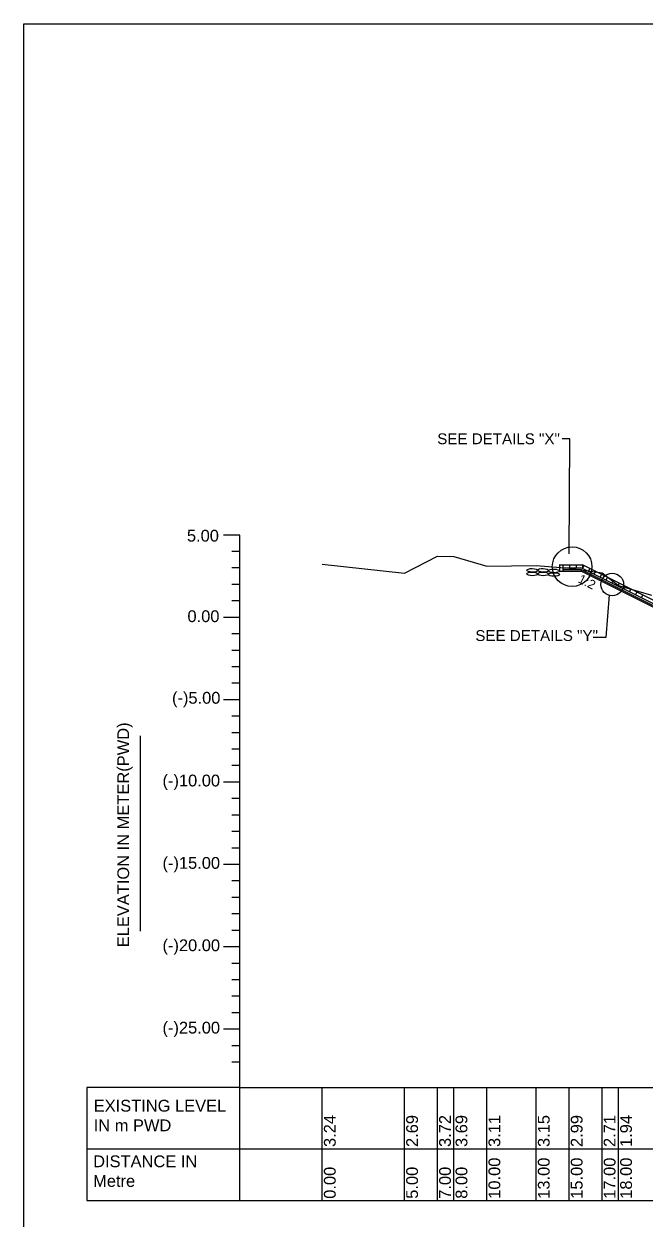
# Model space of a CAD drawing. Header units: inches. Extents: x 89000 to 1304432, y -10828 to 220529.
# Drawn here: x 1168517 to 1172292, y 149223 to 156478 of the extents above; entities that cross this region are included whole.
import ezdxf

# ---------------------------------------------------------------- set-up
doc = ezdxf.new("R2010")
doc.units = ezdxf.units.IN
doc.header["$LTSCALE"] = 7
doc.header["$MEASUREMENT"] = 0
doc.layers.add('LINE', color=7, linetype='Continuous')
doc.styles.get("Standard").update_dxf_attribs({"font": 'arial.ttf'})
doc.dimstyles.get("Standard").update_dxf_attribs({"dimtxt": 0.18, "dimasz": 0.18, "dimexe": 0.18, "dimexo": 0.0625, "dimgap": 0.09, "dimtad": 0, "dimtih": 1, "dimtoh": 1, "dimdec": 4, "dimzin": 0, "dimdsep": 46, "dimtxsty": 'Standard', "dimcen": 0.09, "dimadec": 0, "dimazin": 0, "dimtfac": 1, "dimtdec": 4, "dimtofl": 0, "dimtmove": 0, "dimatfit": 3, "dimfxl": 1, "dimtolj": 1, "dimtzin": 0, "dimarcsym": 0})

msp = doc.modelspace()

# ---------------------------------------------------------------- linework, layer by layer
at = {"color": 0, "lineweight": -2}
for p, q in [((1169830.3462, 153375.01964), (1169730.3462, 153375.01964)), ((1169830.3462, 149335.77927), (1169830.3462, 153375.01964)), ((1169830.3462, 153275.01964), (1169780.3462, 153275.01964)), ((1169830.3462, 153175.01964), (1169780.3462, 153175.01964)), ((1169830.3462, 153075.01964), (1169780.3462, 153075.01964)), ((1169830.3462, 152975.01964), (1169780.3462, 152975.01964)), ((1169830.3462, 152875.01964), (1169730.3462, 152875.01964)), ((1169830.3462, 152775.01964), (1169780.3462, 152775.01964)), ((1169830.3462, 152675.01964), (1169780.3462, 152675.01964)), ((1169830.3462, 152575.01964), (1169780.3462, 152575.01964)), ((1169830.3462, 152475.01964), (1169780.3462, 152475.01964)), ((1169830.3462, 152375.01964), (1169730.3462, 152375.01964)), ((1169830.3462, 152275.01964), (1169780.3462, 152275.01964)), ((1169830.3462, 152175.01964), (1169780.3462, 152175.01964)), ((1169830.3462, 152075.01964), (1169780.3462, 152075.01964)), ((1169830.3462, 151975.01964), (1169780.3462, 151975.01964)), ((1169830.3462, 151875.01964), (1169730.3462, 151875.01964)), ((1169830.3462, 151775.01964), (1169780.3462, 151775.01964)), ((1169830.3462, 151675.01964), (1169780.3462, 151675.01964)), ((1169830.3462, 151575.01964), (1169780.3462, 151575.01964)), ((1169830.3462, 151475.01964), (1169780.3462, 151475.01964)), ((1169830.3462, 151375.01964), (1169730.3462, 151375.01964)), ((1169830.3462, 151275.01964), (1169780.3462, 151275.01964)), ((1169830.3462, 151175.01964), (1169780.3462, 151175.01964)), ((1169830.3462, 151075.01964), (1169780.3462, 151075.01964)), ((1169830.3462, 150975.01964), (1169780.3462, 150975.01964)), ((1169830.3462, 150875.01964), (1169730.3462, 150875.01964)), ((1169830.3462, 150775.01964), (1169780.3462, 150775.01964)), ((1169830.3462, 150675.01964), (1169780.3462, 150675.01964)), ((1169830.3462, 150575.01964), (1169780.3462, 150575.01964)), ((1169830.3462, 150475.01964), (1169780.3462, 150475.01964)), ((1169830.3462, 150375.01964), (1169730.3462, 150375.01964)), ((1169830.3462, 150275.01964), (1169780.3462, 150275.01964)), ((1169830.3462, 150175.01964), (1169780.3462, 150175.01964)), ((1169830.3462, 150020.77729), (1179430.3462, 150020.77729)), ((1170330.3462, 149335.77927), (1170330.3462, 150020.77729)), ((1170830.3462, 149335.77927), (1170830.3462, 150020.77729)), ((1171030.3462, 149335.77927), (1171030.3462, 150020.77729)), ((1171130.3462, 149335.77927), (1171130.3462, 150020.77729)), ((1171330.3462, 149335.77927), (1171330.3462, 150020.77729)), ((1171630.3462, 149335.77927), (1171630.3462, 150020.77729)), ((1171830.3462, 149335.77927), (1171830.3462, 150020.77729)), ((1172030.3462, 149335.77927), (1172030.3462, 150020.77729)), ((1172130.3462, 149335.77927), (1172130.3462, 150020.77729)), ((1168899.34273, 149650.01964), (1179430.3462, 149650.01964)), ((1168899.34273, 149335.77927), (1179430.3462, 149335.77927))]:
    msp.add_line(p, q, dxfattribs=at)
at = {"color": 0, "linetype": 'Continuous', "lineweight": -3, "ltscale": 0.5}
for p, q in [((1171769.36142, 153194.44318), (1171912.4042, 153194.44318)), ((1171772.4042, 153194.44318), (1171772.4042, 153154.44318)), ((1171792.4042, 153194.44318), (1171792.4042, 153154.44318)), ((1171912.4042, 153174.44318), (1171792.4042, 153174.44318)), ((1171905.32216, 153164.44318), (1171792.4042, 153164.44318)), ((1171832.4042, 153194.44318), (1171832.4042, 153174.44318)), ((1171872.4042, 153194.44318), (1171872.4042, 153174.44318)), ((1172411.85285, 152911.17783), (1171905.32216, 153164.44318)), ((1172416.52992, 152920.01964), (1171907.68284, 153174.44318)), ((1171911.80262, 153172.38329), (1171920.74689, 153190.27183)), ((1172430.17293, 152935.55881), (1171912.4042, 153194.44318)), ((1171912.4042, 153194.44318), (1171912.4042, 153174.44318)), ((1171947.57971, 153154.49475), (1171956.52398, 153172.38329)), ((1171907.70263, 153154.44318), (1171772.4042, 153154.44318)), ((1172401.85285, 152907.36807), (1171907.70263, 153154.44318)), ((1171983.3568, 153136.6062), (1171992.30107, 153154.49475)), ((1172019.13389, 153118.71766), (1172028.07816, 153136.6062)), ((1172054.91097, 153100.82911), (1172063.85525, 153118.71766)), ((1172090.68806, 153082.94057), (1172099.63233, 153100.82911)), ((1172126.46515, 153065.05203), (1172135.40942, 153082.94057)), ((1172162.24224, 153047.16348), (1172171.18651, 153065.05203)), ((1172198.01932, 153029.27494), (1172206.9636, 153047.16348)), ((1172233.79641, 153011.38639), (1172242.74068, 153029.27494)), ((1172269.5735, 152993.49785), (1172278.51777, 153011.38639))]:
    msp.add_line(p, q, dxfattribs=at)
msp.add_lwpolyline([(1170330.3462, 153199.11964), (1170830.3462, 153144.11964), (1171030.3462, 153247.11964), (1171130.3462, 153244.11964), (1171330.3462, 153185.51964), (1171630.3462, 153190.11964), (1171830.3462, 153174.11964), (1172030.3462, 153146.11964), (1172130.3462, 153069.11964), (1172330.3462, 153009.91964)], dxfattribs=at)
at = {"color": 0, "lineweight": -3, "ltscale": 0.5}
msp.add_lwpolyline([(1169830.3462, 150020.77729), (1168899.34273, 150020.77729), (1168899.34273, 149335.77927)], dxfattribs=at)
at = {"color": 0, "linetype": 'Continuous', "lineweight": -3, "ltscale": 0.5}
for centre, radius in [((1171848.53206, 153182.69878), 120.36184), ((1172092.43469, 153074.6495), 68.91404)]:
    msp.add_circle(centre, radius, dxfattribs=at)
for centre in [(1171606.35095, 153160.45165), (1171672.26579, 153160.75563), (1171738.39347, 153157.26692), (1171606.35095, 153138.83982), (1171672.62455, 153139.0533), (1171738.25245, 153135.47236)]:
    msp.add_ellipse(centre, major_axis=(-33.26735, 0.72971), ratio=0.3297157707, dxfattribs=at)
at = {"layer": 'LINE', "color": 0, "linetype": 'ByBlock', "lineweight": -3, "ltscale": 0.5}
msp.add_lwpolyline([(1168517.36364, 156477.65773), (1184966.66641, 156477.65773), (1184966.66641, 145150.5429), (1168517.36364, 145150.5429)], close=True, dxfattribs=at)

# ---------------------------------------------------------------- texts
at = {"color": 0, "linetype": 'Continuous', "lineweight": -3, "ltscale": 0.5}
msp.add_text('1:2', height=55, rotation=333.148158475, dxfattribs=at).set_placement((1171878.57174, 153090.43456))
at = {"color": 0, "lineweight": -2}
msp.add_text('ELEVATION IN METER(PWD)', height=71.5, rotation=90, dxfattribs=at).set_placement((1169156.70914, 150872.53745))
at = {"color": 0, "linetype": 'Continuous', "lineweight": -3, "ltscale": 0.5, "char_height": 65.8288233}
for s, insert, attachment_point in [('SEE DETAILS "X"', (1171029.03724, 153992.09806), 1), ('SEE DETAILS "Y"', (1172005.30193, 152797.59599), 3)]:
    msp.add_mtext(s, dxfattribs=dict(at, insert=insert, attachment_point=attachment_point))
at = {"color": 0, "lineweight": -2, "char_height": 71.5, "attachment_point": 1}
for s, insert, width in [('5.00', (1169508.02974, 153406.72063), 200), ('0.00', (1169511.34491, 152918.00129), 200), ('(-)5.00', (1169417.3656, 152422.57713), 200), ('(-)10.00', (1169359.57, 151920.45808), 200), ('(-)15.00', (1169359.57, 151420.45808), 200), ('(-)20.00', (1169359.57, 150920.45808), 200), ('(-)25.00', (1169359.57, 150420.45808), 200), ('EXISTING LEVEL IN m PWD', (1168941.70558, 149946.46737), 882.203068), ('DISTANCE IN Metre', (1168938.24368, 149608.97301), 693.1606491)]:
    msp.add_mtext(s, dxfattribs=dict(at, insert=insert, width=width))
at = {"color": 0, "lineweight": -2, "char_height": 71.5, "width": 215, "attachment_point": 1, "rotation": 90}
for s, insert in [('3.24', (1170340.3462, 149660.01964)), ('2.69', (1170840.3462, 149660.01964)), ('3.72', (1171040.3462, 149660.01964)), ('3.69', (1171140.3462, 149660.01964)), ('3.11', (1171340.3462, 149660.01964)), ('3.15', (1171640.3462, 149660.01964)), ('2.99', (1171840.3462, 149660.01964)), ('2.71', (1172040.3462, 149660.01964)), ('1.94', (1172140.3462, 149660.01964)), ('0.00', (1170340.3462, 149345.77927)), ('5.00', (1170840.3462, 149345.77927)), ('7.00', (1171040.3462, 149345.77927)), ('8.00', (1171140.3462, 149345.77927)), ('10.00', (1171340.3462, 149345.77927)), ('13.00', (1171640.3462, 149345.77927)), ('15.00', (1171840.3462, 149345.77927)), ('17.00', (1172040.3462, 149345.77927)), ('18.00', (1172140.3462, 149345.77927))]:
    msp.add_mtext(s, dxfattribs=dict(at, insert=insert))

# ---------------------------------------------------------------- leaders
at = {"color": 0, "linetype": 'Continuous', "lineweight": -3, "ltscale": 0.5}
for points, override in [([(1171830.66294, 153260.08324), (1171833.58652, 153959.44184), (1171787.57158, 153959.44184)], {"dimfxl": 0.15, "dimfxlon": 1}), ([(1172073.26868, 153011.0361), (1172053.33107, 152751.9972), (1171976.9298, 152752.02275)], {"dimfxl": 0.15, "dimfxlon": 1}), ([(1169223.22091, 152155.55046), (1169223.22091, 150969.85581)], {"dimasz": 1, "dimgap": 0.09, "dimtad": 0, "dimfxl": 0.15, "dimfxlon": 1})]:
    msp.add_leader(points, dimstyle='Standard', override=override, dxfattribs=at)

doc.saveas('drawing.dxf')
